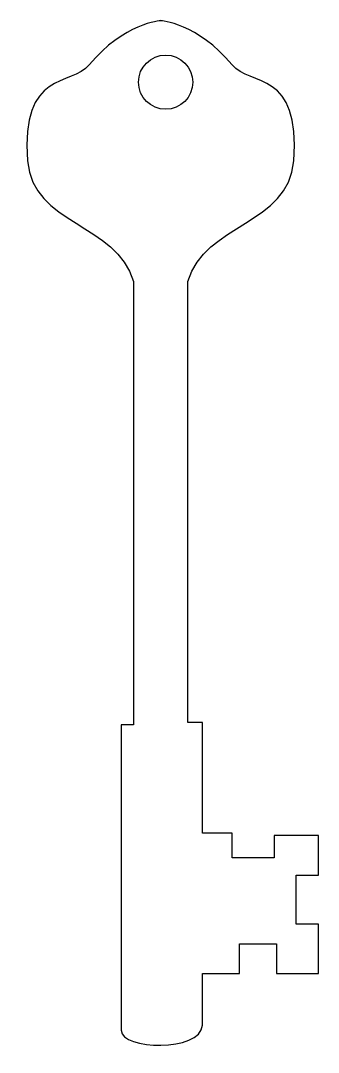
# Model space of a CAD drawing. Header units: centimetres. Extents: x -3.1 to 3, y -10.7 to 10.6.
import ezdxf

# ---------------------------------------------------------------- set-up
doc = ezdxf.new("R2010")
doc.units = ezdxf.units.CM
doc.header["$MEASUREMENT"] = 0
doc.layers.add('Camada 1', color=7, linetype='Continuous')

msp = doc.modelspace()

# ---------------------------------------------------------------- linework, layer by layer
at = {"layer": 'Camada 1'}
for points, knots in [([(-1.06232, -10.27844), (-1.06232, -10.27844), (-1.06232, -3.9667), (-1.06232, -3.9667), (-1.06232, -3.9667), (-1.06232, -3.9667), (-0.80763, -3.9667), (-0.80763, -3.9667), (-0.80763, -3.9667), (-0.80763, -3.9667), (-0.80763, 5.19492), (-0.80763, 5.19492), (-0.80763, 5.19492), (-1.1637, 6.41648), (-2.89466, 6.36549), (-2.99605, 7.68904), (-2.99605, 7.68904), (-3.14099, 9.57774), (-2.09303, 9.22611), (-1.7238, 9.67408), (-1.7238, 9.67408), (-1.01101, 10.53921), (-0.24756, 10.59023), (-0.24756, 10.59023), (-0.24756, 10.59023), (-0.24756, 10.59023), (0.5159, 10.53922), (1.22866, 9.67408), (1.22866, 9.67408), (1.59789, 9.22611), (2.64585, 9.57775), (2.50091, 7.68904), (2.50091, 7.68904), (2.39952, 6.36549), (0.66859, 6.4165), (0.31249, 5.19495), (0.31249, 5.19495), (0.31249, 5.19495), (0.31249, -3.91542), (0.31249, -3.91542), (0.31249, -3.91542), (0.31249, -3.91542), (0.61731, -3.91542), (0.61731, -3.91542), (0.61731, -3.91542), (0.61731, -3.91542), (0.61731, -6.20581), (0.61731, -6.20581), (0.61731, -6.20581), (0.61731, -6.20581), (1.2281, -6.20582), (1.2281, -6.20582), (1.2281, -6.20582), (1.2281, -6.20582), (1.2281, -6.71517), (1.2281, -6.71517), (1.2281, -6.71517), (1.2281, -6.71517), (2.09353, -6.71516), (2.09353, -6.71516), (2.09353, -6.71516), (2.09353, -6.71516), (2.09353, -6.25709), (2.09353, -6.25709), (2.09353, -6.25709), (2.09353, -6.25709), (3.0097, -6.25709), (3.0097, -6.25709), (3.0097, -6.25709), (3.0097, -6.25709), (3.0097, -7.07187), (3.0097, -7.07187), (3.0097, -7.07187), (3.0097, -7.07187), (2.55163, -7.07188), (2.55163, -7.07188), (2.55163, -7.07188), (2.55163, -7.07188), (2.55163, -8.08944), (2.55163, -8.08944), (2.55163, -8.08944), (2.55163, -8.08944), (3.0097, -8.08944), (3.0097, -8.08944), (3.0097, -8.08944), (3.0097, -8.08944), (3.0097, -9.10703), (3.0097, -9.10703), (3.0097, -9.10703), (3.0097, -9.10703), (2.14428, -9.10702), (2.14428, -9.10702), (2.14428, -9.10702), (2.14428, -9.10702), (2.14428, -8.49623), (2.14428, -8.49623), (2.14428, -8.49623), (2.14428, -8.49623), (1.38079, -8.49623), (1.38079, -8.49623), (1.38079, -8.49623), (1.38079, -8.49623), (1.38079, -9.10702), (1.38079, -9.10702), (1.38079, -9.10702), (1.38079, -9.10702), (0.61731, -9.10702), (0.61731, -9.10702), (0.61731, -9.10702), (0.61731, -9.10702), (0.61731, -10.17586), (0.61731, -10.17586), (0.61731, -10.17586), (0.56659, -10.73654), (-1.06232, -10.68521), (-1.06232, -10.27844)], [0, 0, 0, 0, 0.03333333, 0.03333333, 0.03333333, 0.03333333, 0.06666667, 0.06666667, 0.06666667, 0.06666667, 0.1, 0.1, 0.1, 0.1, 0.13333333, 0.13333333, 0.13333333, 0.13333333, 0.16666667, 0.16666667, 0.16666667, 0.16666667, 0.2, 0.2, 0.2, 0.2, 0.23333333, 0.23333333, 0.23333333, 0.23333333, 0.26666667, 0.26666667, 0.26666667, 0.26666667, 0.3, 0.3, 0.3, 0.3, 0.33333333, 0.33333333, 0.33333333, 0.33333333, 0.36666667, 0.36666667, 0.36666667, 0.36666667, 0.4, 0.4, 0.4, 0.4, 0.43333333, 0.43333333, 0.43333333, 0.43333333, 0.46666667, 0.46666667, 0.46666667, 0.46666667, 0.5, 0.5, 0.5, 0.5, 0.53333333, 0.53333333, 0.53333333, 0.53333333, 0.56666667, 0.56666667, 0.56666667, 0.56666667, 0.6, 0.6, 0.6, 0.6, 0.63333333, 0.63333333, 0.63333333, 0.63333333, 0.66666667, 0.66666667, 0.66666667, 0.66666667, 0.7, 0.7, 0.7, 0.7, 0.73333333, 0.73333333, 0.73333333, 0.73333333, 0.76666667, 0.76666667, 0.76666667, 0.76666667, 0.8, 0.8, 0.8, 0.8, 0.83333333, 0.83333333, 0.83333333, 0.83333333, 0.86666667, 0.86666667, 0.86666667, 0.86666667, 0.9, 0.9, 0.9, 0.9, 0.93333333, 0.93333333, 0.93333333, 0.93333333, 1, 1, 1, 1]), ([(-0.14617, 8.75791), (0.16278, 8.75791), (0.41387, 9.00842), (0.41387, 9.31769), (0.41387, 9.31769), (0.41387, 9.62696), (0.16278, 9.87747), (-0.14617, 9.87747), (-0.14617, 9.87747), (-0.45512, 9.87747), (-0.70621, 9.62696), (-0.70621, 9.31769), (-0.70621, 9.31769), (-0.70621, 9.00841), (-0.45512, 8.75791), (-0.14617, 8.75791)], [0, 0, 0, 0, 0.2, 0.2, 0.2, 0.2, 0.4, 0.4, 0.4, 0.4, 0.6, 0.6, 0.6, 0.6, 1, 1, 1, 1])]:
    msp.add_open_spline(points, degree=3, knots=knots, dxfattribs=at)

doc.saveas('drawing.dxf')
